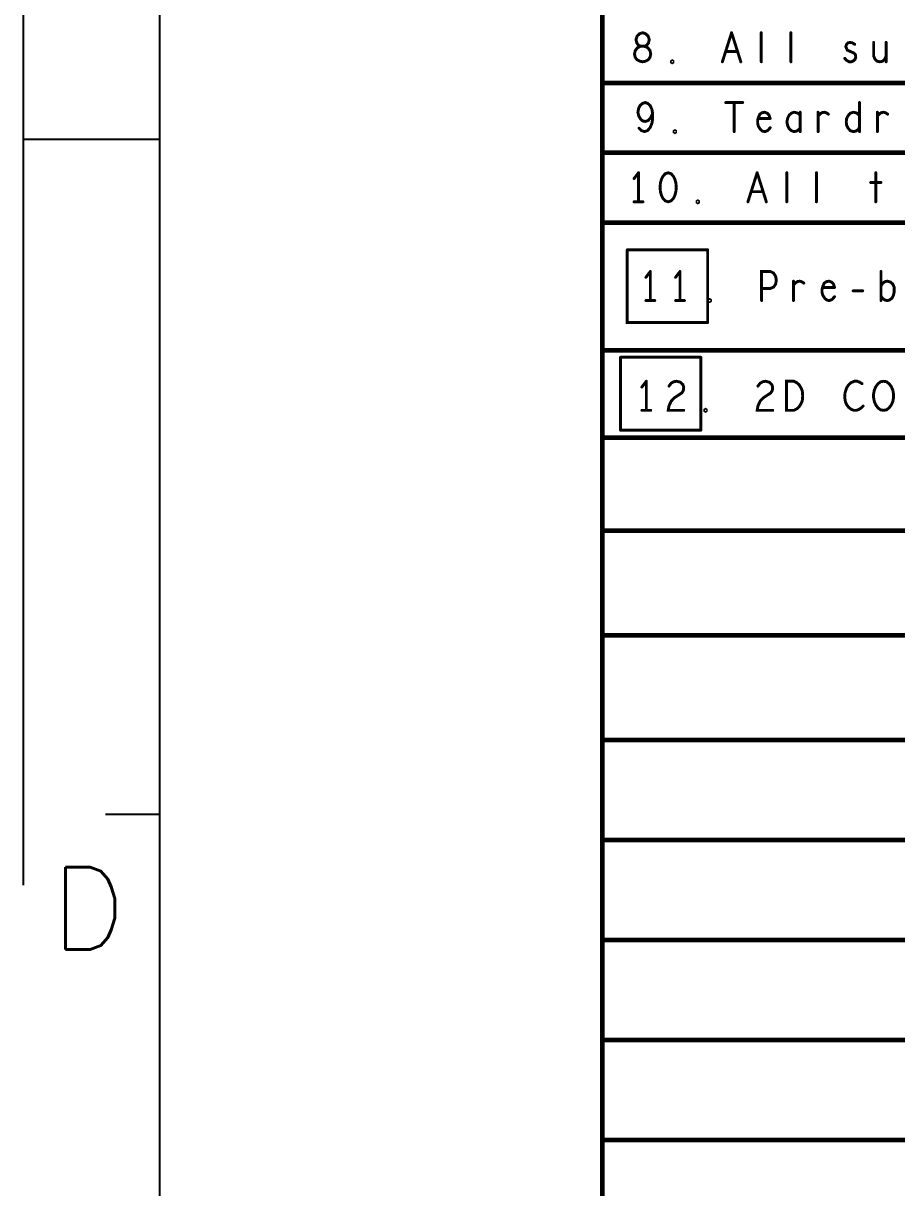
# Model space of a CAD drawing. Header units: millimetres. Extents: x 3362 to 3827, y -139 to 191.
# Drawn here: x 3361.8 to 3399.9, y -41.3 to 9.6 of the extents above; entities that cross this region are included whole.
import ezdxf

# ---------------------------------------------------------------- set-up
doc = ezdxf.new("R2010")
doc.units = ezdxf.units.MM
doc.header["$LTSCALE"] = 23.1
doc.linetypes.add('PHANTOM', pattern=[29.5, 9.5, -1.5, 3, -1.5, 3, -1.5, 9.5])
doc.layers.get('0').update_dxf_attribs({"linetype": 'CONTINUOUS'})
doc.layers.add('0PAPERF', color=2, linetype='PHANTOM', plot=False)
doc.styles.add('SIMPLEX', font='simplex.shx')

# ---------------------------------------------------------------- blocks, each defined once
blk = doc.blocks.new('PAD_R1')
at = {"const_width": 0.5}
blk.add_lwpolyline([(0.25, 0, 1), (-0.25, 0, 1)], format="xyb", close=True, dxfattribs=at)

msp = doc.modelspace()

# ---------------------------------------------------------------- linework, layer by layer
for p, q in [((3367.728, 181.48), (3367.728, -133.505)), ((3367.728, 4.522), (3361.829, 4.522)), ((3367.728, -24.971), (3365.369, -24.971))]:
    msp.add_line(p, q)
for points, const_width in [([(3387.064, 57.922), (3387.064, -95.383), (3513.593, -95.383), (3513.593, 57.922)], 0.203), ([(3392.314, 7.914), (3392.716, 9.184)], 0.127), ([(3392.716, 9.184), (3393.118, 7.914)], 0.127), ([(3394.012, 7.914), (3394.012, 9.184)], 0.127), ([(3395.307, 7.914), (3395.307, 9.184)], 0.127), ([(3397.657, 8.063), (3397.737, 7.978), (3397.85, 7.914), (3397.946, 7.914), (3398.043, 7.957), (3398.107, 8.02), (3398.139, 8.105), (3398.123, 8.232), (3398.059, 8.295), (3397.769, 8.422), (3397.705, 8.571), (3397.737, 8.676), (3397.801, 8.74), (3397.898, 8.761), (3397.994, 8.74), (3398.091, 8.676)], 0.127), ([(3398.92, 8.761), (3398.92, 8.168), (3398.984, 8.02), (3399.081, 7.936), (3399.193, 7.914), (3399.306, 7.936), (3399.402, 8.02), (3399.467, 8.168)], 0.127), ([(3399.467, 7.914), (3399.467, 8.761)], 0.127), ([(3392.974, 8.359), (3392.459, 8.359)], 0.127), ([(3387.084, 6.985), (3513.593, 6.985)], 0.203), ([(3388.672, 5.011), (3388.785, 4.905), (3388.914, 4.863), (3389.042, 4.905), (3389.155, 5.032), (3389.235, 5.223), (3389.268, 5.413), (3389.268, 5.646), (3389.235, 5.836), (3389.155, 6.006), (3389.058, 6.09), (3388.946, 6.133), (3388.817, 6.09), (3388.721, 6.006), (3388.656, 5.879), (3388.624, 5.709), (3388.656, 5.561), (3388.737, 5.413), (3388.833, 5.328), (3388.946, 5.307), (3389.075, 5.35), (3389.171, 5.455), (3389.268, 5.646)], 0.127), ([(3392.462, 6.133), (3393.202, 6.133)], 0.127), ([(3392.832, 6.133), (3392.832, 4.863)], 0.127), ([(3398.303, 6.133), (3398.303, 4.863)], 0.127), ([(3394.401, 5.434), (3394.353, 5.582), (3394.272, 5.667), (3394.16, 5.709), (3394.047, 5.688), (3393.95, 5.625), (3393.886, 5.477), (3393.854, 5.35), (3393.854, 5.223), (3393.886, 5.096), (3393.967, 4.969), (3394.063, 4.884), (3394.176, 4.863), (3394.288, 4.905), (3394.401, 5.032)], 0.127), ([(3395.712, 5.561), (3395.648, 5.646), (3395.552, 5.688), (3395.439, 5.709), (3395.326, 5.667), (3395.23, 5.582), (3395.166, 5.455), (3395.133, 5.286), (3395.166, 5.117), (3395.23, 4.99), (3395.326, 4.905), (3395.439, 4.863), (3395.552, 4.884), (3395.648, 4.947), (3395.712, 5.032)], 0.127), ([(3395.712, 4.863), (3395.712, 5.709)], 0.127), ([(3396.493, 5.54), (3396.573, 5.625), (3396.654, 5.688), (3396.767, 5.709), (3396.847, 5.688), (3396.944, 5.625)], 0.127), ([(3396.493, 4.863), (3396.493, 5.709)], 0.127), ([(3398.303, 5.053), (3398.239, 4.947), (3398.142, 4.884), (3398.03, 4.863), (3397.901, 4.905), (3397.805, 5.011), (3397.74, 5.138), (3397.724, 5.286), (3397.74, 5.434), (3397.805, 5.561), (3397.901, 5.667), (3398.03, 5.709), (3398.142, 5.688), (3398.223, 5.646), (3398.303, 5.561)], 0.127), ([(3399.084, 5.54), (3399.164, 5.625), (3399.245, 5.688), (3399.357, 5.709), (3399.438, 5.688), (3399.534, 5.625)], 0.127), ([(3399.084, 4.863), (3399.084, 5.709)], 0.127), ([(3393.886, 5.434), (3394.401, 5.434)], 0.127), ([(3387.084, 3.937), (3513.593, 3.937)], 0.203), ([(3388.65, 3.065), (3388.457, 2.811)], 0.127), ([(3388.65, 1.795), (3388.65, 3.065)], 0.127), ([(3393.429, 1.795), (3393.832, 3.065)], 0.127), ([(3393.832, 3.065), (3394.234, 1.795)], 0.127), ([(3395.127, 1.795), (3395.127, 3.065)], 0.127), ([(3396.422, 1.795), (3396.422, 3.065)], 0.127), ([(3399.013, 3.065), (3399.013, 1.795)], 0.127), ([(3398.788, 2.641), (3399.238, 2.641)], 0.127), ([(3394.089, 2.239), (3393.574, 2.239)], 0.127), ([(3388.457, 1.795), (3388.843, 1.795)], 0.127), ([(3387.084, 0.889), (3513.593, 0.889)], 0.203), ([(3388.159, -0.302), (3391.669, -0.302)], 0.127), ([(3391.669, -3.483), (3388.159, -3.483), (3388.159, -0.302)], 0.127), ([(3391.669, -0.302), (3391.669, -3.483)], 0.127), ([(3389.167, -1.249), (3388.974, -1.503)], 0.127), ([(3389.167, -2.519), (3389.167, -1.249)], 0.127), ([(3390.463, -1.249), (3390.27, -1.503)], 0.127), ([(3390.463, -2.519), (3390.463, -1.249)], 0.127), ([(3394.027, -2.519), (3394.027, -1.249), (3394.413, -1.249), (3394.542, -1.312), (3394.639, -1.46), (3394.671, -1.63), (3394.639, -1.799), (3394.558, -1.926), (3394.413, -1.99), (3394.027, -1.99)], 0.127), ([(3399.241, -2.519), (3399.241, -1.249)], 0.127), ([(3395.419, -1.841), (3395.5, -1.757), (3395.58, -1.693), (3395.693, -1.672), (3395.773, -1.693), (3395.87, -1.757)], 0.127), ([(3395.419, -2.519), (3395.419, -1.672)], 0.127), ([(3397.213, -1.947), (3397.165, -1.799), (3397.085, -1.714), (3396.972, -1.672), (3396.859, -1.693), (3396.763, -1.757), (3396.698, -1.905), (3396.666, -2.032), (3396.666, -2.159), (3396.698, -2.286), (3396.779, -2.413), (3396.876, -2.498), (3396.988, -2.519), (3397.101, -2.476), (3397.213, -2.349)], 0.127), ([(3396.698, -1.947), (3397.213, -1.947)], 0.127), ([(3398.026, -2.095), (3398.444, -2.095)], 0.127), ([(3399.241, -1.884), (3399.322, -1.757), (3399.418, -1.693), (3399.515, -1.672), (3399.659, -1.714), (3399.756, -1.799), (3399.82, -1.947), (3399.82, -2.117), (3399.788, -2.286), (3399.724, -2.413), (3399.611, -2.498), (3399.515, -2.519), (3399.418, -2.498), (3399.322, -2.434), (3399.241, -2.328)], 0.127), ([(3388.974, -2.519), (3389.36, -2.519)], 0.127), ([(3390.27, -2.519), (3390.656, -2.519)], 0.127), ([(3387.084, -4.699), (3513.593, -4.699)], 0.203), ([(3387.863, -4.998), (3391.373, -4.998)], 0.127), ([(3387.863, -8.18), (3387.863, -4.998)], 0.127), ([(3391.373, -4.998), (3391.373, -8.18)], 0.127), ([(3388.99, -6.046), (3388.797, -6.3)], 0.127), ([(3388.99, -7.316), (3388.99, -6.046)], 0.127), ([(3389.98, -6.258), (3390.077, -6.131), (3390.189, -6.067), (3390.318, -6.046), (3390.479, -6.088), (3390.591, -6.194), (3390.624, -6.321), (3390.608, -6.448), (3390.543, -6.554), (3390.221, -6.766), (3390.077, -6.914), (3389.98, -7.125), (3389.948, -7.316), (3390.624, -7.316)], 0.127), ([(3393.866, -6.258), (3393.963, -6.131), (3394.075, -6.067), (3394.204, -6.046), (3394.365, -6.088), (3394.477, -6.194), (3394.51, -6.321), (3394.494, -6.448), (3394.429, -6.554), (3394.108, -6.766), (3393.963, -6.914), (3393.866, -7.125), (3393.834, -7.316), (3394.51, -7.316)], 0.127), ([(3398.412, -6.152), (3398.315, -6.088), (3398.203, -6.046), (3398.074, -6.046), (3397.929, -6.109), (3397.817, -6.215), (3397.736, -6.342), (3397.672, -6.554), (3397.656, -6.744), (3397.688, -6.935), (3397.736, -7.062), (3397.833, -7.189), (3397.946, -7.274), (3398.058, -7.316), (3398.171, -7.316), (3398.283, -7.274), (3398.38, -7.21), (3398.46, -7.125)], 0.127), ([(3388.797, -7.316), (3389.183, -7.316)], 0.127), ([(3391.373, -8.18), (3387.863, -8.18)], 0.127), ([(3387.084, -8.515), (3513.593, -8.515)], 0.203), ([(3387.084, -12.579), (3513.593, -12.579)], 0.203), ([(3387.084, -17.151), (3513.593, -17.151)], 0.203), ([(3387.084, -21.723), (3513.593, -21.723)], 0.203), ([(3387.084, -26.092), (3513.593, -26.092)], 0.203), ([(3387.084, -30.461), (3513.593, -30.461)], 0.203), ([(3387.084, -34.83), (3513.593, -34.83)], 0.203), ([(3387.084, -39.199), (3513.593, -39.199)], 0.203)]:
    msp.add_lwpolyline(points, dxfattribs=dict(const_width=const_width))
at = {"const_width": 0.127}
for points in [[(3388.83, 7.914), (3388.943, 7.936), (3389.071, 7.999), (3389.152, 8.105), (3389.184, 8.253), (3389.152, 8.401), (3389.055, 8.528), (3388.911, 8.592), (3388.75, 8.592), (3388.653, 8.634), (3388.573, 8.74), (3388.54, 8.888), (3388.589, 9.036), (3388.701, 9.142), (3388.83, 9.184), (3388.959, 9.142), (3389.071, 9.036), (3389.12, 8.888), (3389.087, 8.74), (3389.007, 8.634), (3388.911, 8.592), (3388.75, 8.592), (3388.605, 8.528), (3388.508, 8.401), (3388.476, 8.253), (3388.508, 8.105), (3388.589, 7.999), (3388.718, 7.936)], [(3390.125, 7.872), (3390.093, 7.893), (3390.093, 7.936), (3390.125, 7.957), (3390.158, 7.936), (3390.158, 7.893)], [(3390.241, 4.82), (3390.209, 4.842), (3390.209, 4.884), (3390.241, 4.905), (3390.274, 4.884), (3390.274, 4.842)], [(3389.945, 3.065), (3389.817, 3.022), (3389.72, 2.917), (3389.656, 2.79), (3389.608, 2.62), (3389.592, 2.43), (3389.608, 2.239), (3389.656, 2.07), (3389.72, 1.943), (3389.817, 1.837), (3389.945, 1.795), (3390.074, 1.837), (3390.171, 1.943), (3390.235, 2.07), (3390.283, 2.239), (3390.299, 2.43), (3390.283, 2.62), (3390.235, 2.79), (3390.171, 2.917), (3390.074, 3.022)], [(3391.241, 1.752), (3391.209, 1.774), (3391.209, 1.816), (3391.241, 1.837), (3391.273, 1.816), (3391.273, 1.774)], [(3391.758, -2.561), (3391.726, -2.54), (3391.726, -2.498), (3391.758, -2.476), (3391.79, -2.498), (3391.79, -2.54)], [(3395.114, -7.316), (3395.114, -6.046), (3395.435, -6.046), (3395.564, -6.109), (3395.66, -6.194), (3395.741, -6.321), (3395.805, -6.469), (3395.821, -6.681), (3395.805, -6.893), (3395.741, -7.041), (3395.66, -7.168), (3395.564, -7.252), (3395.435, -7.316)], [(3399.354, -7.316), (3399.225, -7.295), (3399.112, -7.21), (3399.016, -7.083), (3398.951, -6.935), (3398.919, -6.766), (3398.919, -6.596), (3398.951, -6.427), (3399.016, -6.279), (3399.112, -6.152), (3399.225, -6.067), (3399.354, -6.046), (3399.482, -6.067), (3399.595, -6.152), (3399.691, -6.279), (3399.756, -6.427), (3399.788, -6.596), (3399.788, -6.766), (3399.756, -6.935), (3399.691, -7.083), (3399.595, -7.21), (3399.482, -7.295)], [(3391.581, -7.358), (3391.549, -7.337), (3391.549, -7.295), (3391.581, -7.274), (3391.613, -7.295), (3391.613, -7.337)]]:
    msp.add_lwpolyline(points, close=True, dxfattribs=at)
at = {"layer": '0PAPERF'}
msp.add_line((3361.779, 191.387), (3361.779, -139.449), dxfattribs=at)

# ---------------------------------------------------------------- block references
for p, xscale, yscale in [((3392.716, 9.184), 0.127, 0.127), ((3392.716, 9.184), 0.127, 0.127), ((3394.012, 9.184), 0.127, 0.127), ((3395.307, 9.184), 0.127, 0.127), ((3398.091, 8.676), 0.127, 0.127), ((3398.92, 8.761), 0.127, 0.127), ((3399.467, 8.761), 0.127, 0.127), ((3392.459, 8.359), 0.127, 0.127), ((3392.974, 8.359), 0.127, 0.127), ((3399.467, 8.168), 0.127, 0.127), ((3392.314, 7.914), 0.127, 0.127), ((3393.118, 7.914), 0.127, 0.127), ((3394.012, 7.914), 0.127, 0.127), ((3395.307, 7.914), 0.127, 0.127), ((3397.657, 8.063), 0.127, 0.127), ((3399.467, 7.914), 0.127, 0.127), ((3387.084, 6.985), 0.2032, 0.2032), ((3392.462, 6.133), 0.127, 0.127), ((3392.832, 6.133), 0.127, 0.127), ((3393.202, 6.133), 0.127, 0.127), ((3398.303, 6.133), 0.127, 0.127), ((3389.268, 5.646), 0.127, 0.127), ((3395.712, 5.709), 0.127, 0.127), ((3395.712, 5.561), 0.127, 0.127), ((3396.493, 5.709), 0.127, 0.127), ((3396.493, 5.54), 0.127, 0.127), ((3396.944, 5.625), 0.127, 0.127), ((3398.303, 5.561), 0.127, 0.127), ((3399.084, 5.709), 0.127, 0.127), ((3399.084, 5.54), 0.127, 0.127), ((3399.534, 5.625), 0.127, 0.127), ((3393.886, 5.434), 0.127, 0.127), ((3394.401, 5.434), 0.127, 0.127), ((3394.401, 5.434), 0.127, 0.127), ((3394.401, 5.032), 0.127, 0.127), ((3395.712, 5.032), 0.127, 0.127), ((3398.303, 5.053), 0.127, 0.127), ((3388.672, 5.011), 0.127, 0.127), ((3392.832, 4.863), 0.127, 0.127), ((3395.712, 4.863), 0.127, 0.127), ((3396.493, 4.863), 0.127, 0.127), ((3398.303, 4.863), 0.127, 0.127), ((3399.084, 4.863), 0.127, 0.127), ((3387.084, 3.937), 0.2032, 0.2032), ((3388.65, 3.065), 0.127, 0.127), ((3388.65, 3.065), 0.127, 0.127), ((3393.832, 3.065), 0.127, 0.127), ((3393.832, 3.065), 0.127, 0.127), ((3395.127, 3.065), 0.127, 0.127), ((3396.422, 3.065), 0.127, 0.127), ((3399.013, 3.065), 0.127, 0.127), ((3388.457, 2.811), 0.127, 0.127), ((3398.788, 2.641), 0.127, 0.127), ((3399.238, 2.641), 0.127, 0.127), ((3393.574, 2.239), 0.127, 0.127), ((3394.089, 2.239), 0.127, 0.127), ((3388.457, 1.795), 0.127, 0.127), ((3388.65, 1.795), 0.127, 0.127), ((3388.843, 1.795), 0.127, 0.127), ((3393.429, 1.795), 0.127, 0.127), ((3394.234, 1.795), 0.127, 0.127), ((3395.127, 1.795), 0.127, 0.127), ((3396.422, 1.795), 0.127, 0.127), ((3399.013, 1.795), 0.127, 0.127), ((3387.084, 0.889), 0.2032, 0.2032), ((3388.159, -0.302), 0.127, 0.127), ((3388.159, -0.302), 0.127, 0.127), ((3391.669, -0.302), 0.127, 0.127), ((3391.669, -0.302), 0.127, 0.127), ((3388.974, -1.503), 0.127, 0.127), ((3389.167, -1.249), 0.127, 0.127), ((3389.167, -1.249), 0.127, 0.127), ((3390.27, -1.503), 0.127, 0.127), ((3390.463, -1.249), 0.127, 0.127), ((3390.463, -1.249), 0.127, 0.127), ((3399.241, -1.249), 0.127, 0.127), ((3394.027, -1.99), 0.127, 0.127), ((3395.419, -1.672), 0.127, 0.127), ((3395.419, -1.841), 0.127, 0.127), ((3395.87, -1.757), 0.127, 0.127), ((3396.698, -1.947), 0.127, 0.127), ((3397.213, -1.947), 0.127, 0.127), ((3397.213, -1.947), 0.127, 0.127), ((3398.026, -2.095), 0.127, 0.127), ((3398.444, -2.095), 0.127, 0.127), ((3399.241, -1.884), 0.127, 0.127), ((3388.974, -2.519), 0.127, 0.127), ((3389.167, -2.519), 0.127, 0.127), ((3389.36, -2.519), 0.127, 0.127), ((3390.27, -2.519), 0.127, 0.127), ((3390.463, -2.519), 0.127, 0.127), ((3390.656, -2.519), 0.127, 0.127), ((3394.027, -2.519), 0.127, 0.127), ((3395.419, -2.519), 0.127, 0.127), ((3397.213, -2.349), 0.127, 0.127), ((3399.241, -2.328), 0.127, 0.127), ((3399.241, -2.519), 0.127, 0.127), ((3391.669, -3.483), 0.127, 0.127), ((3391.669, -3.483), 0.127, 0.127), ((3387.084, -4.699), 0.2032, 0.2032), ((3387.863, -4.998), 0.127, 0.127), ((3387.863, -4.998), 0.127, 0.127), ((3391.373, -4.998), 0.127, 0.127), ((3391.373, -4.998), 0.127, 0.127), ((3388.99, -6.046), 0.127, 0.127), ((3388.99, -6.046), 0.127, 0.127), ((3398.412, -6.152), 0.127, 0.127), ((3388.797, -6.3), 0.127, 0.127), ((3389.98, -6.258), 0.127, 0.127), ((3393.866, -6.258), 0.127, 0.127), ((3398.46, -7.125), 0.127, 0.127), ((3388.797, -7.316), 0.127, 0.127), ((3388.99, -7.316), 0.127, 0.127), ((3389.183, -7.316), 0.127, 0.127), ((3390.624, -7.316), 0.127, 0.127), ((3394.51, -7.316), 0.127, 0.127), ((3387.863, -8.18), 0.127, 0.127), ((3387.863, -8.18), 0.127, 0.127), ((3391.373, -8.18), 0.127, 0.127), ((3391.373, -8.18), 0.127, 0.127), ((3387.084, -8.515), 0.2032, 0.2032), ((3387.084, -12.579), 0.2032, 0.2032), ((3387.084, -17.151), 0.2032, 0.2032), ((3387.084, -21.723), 0.2032, 0.2032), ((3387.084, -26.092), 0.2032, 0.2032), ((3387.084, -30.461), 0.2032, 0.2032), ((3387.084, -34.83), 0.2032, 0.2032), ((3387.084, -39.199), 0.2032, 0.2032)]:
    msp.add_blockref('PAD_R1', p, dxfattribs=dict(xscale=xscale, yscale=yscale))

# ---------------------------------------------------------------- texts
at = {"style": 'SIMPLEX'}
msp.add_text('D', height=3.586, dxfattribs=at).set_placement((3363.009, -30.87))

doc.saveas('drawing.dxf')
